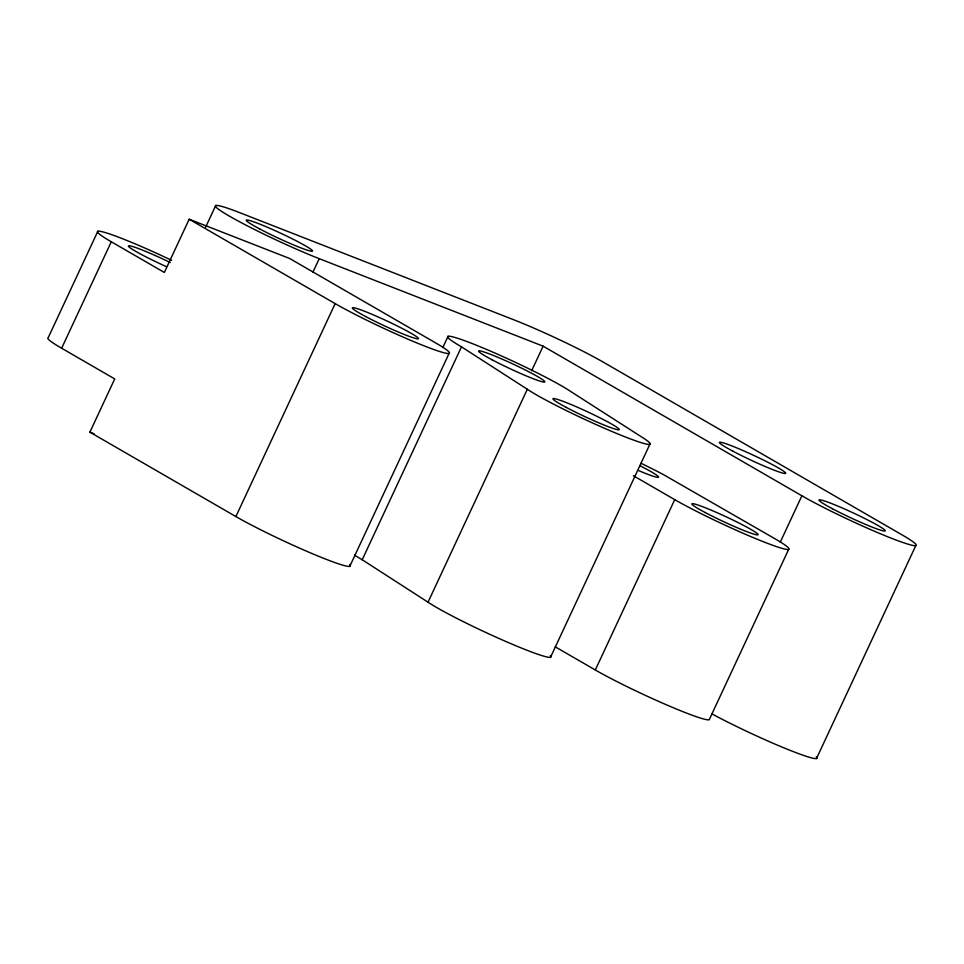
<?xml version="1.0" encoding="UTF-8"?>
<svg xmlns="http://www.w3.org/2000/svg" width="964" height="964" viewBox="0 0 964 964"><rect width="100%" height="100%" fill="white"/><g stroke="black" fill="none" stroke-linecap="round" stroke-linejoin="round"><path stroke-width="1.45" d="M97.846 231.252L48.2 337.713A70.685 5.302 25 0 0 61.636 348.233L114.716 378.924L89.893 432.161L235.879 516.559A70.685 5.302 25 0 0 311.565 553.348A70.685 5.302 25 0 0 349.522 564.699M61.636 348.233L111.282 241.771A70.685 5.302 25 0 1 106.197 232.842A70.685 5.302 25 0 1 171.64 260.328M189.185 219.238L335.159 303.624A70.685 5.302 25 0 0 425.208 346.281A70.685 5.302 25 0 0 435.632 342.895L289.658 258.497L189.185 219.238L164.362 272.463L111.282 241.771M205.561 227.323L215.743 205.489M312.854 272.318L319.229 258.665L543.118 346.172L801.891 495.785A70.685 5.302 25 0 0 891.941 538.442A70.685 5.302 25 0 0 902.364 535.056L603.777 362.428A70.685 5.302 25 0 0 513.728 319.771L239.602 212.634A70.685 5.302 25 0 0 229.179 216.008A70.685 5.302 25 0 0 319.229 258.665M235.879 516.559L335.159 303.624M442.97 347.221L448.055 336.303M349.787 566.35L449.067 353.427M550.263 655.628A70.685 5.302 25 0 1 504.413 640.867A70.685 5.302 25 0 1 428.028 602.199L362.211 559.759L461.491 346.835A70.685 5.302 25 0 1 478.819 346.209A70.685 5.302 25 0 1 570.555 391.384L644.964 439.114A70.685 5.302 25 0 1 611.598 431.342A70.685 5.302 25 0 1 527.32 389.263L461.491 346.835M531.658 370.742L543.118 346.172M428.028 602.199L527.32 389.263M550.528 657.279L649.82 444.356M788.636 549.432L709.203 719.771A70.685 5.302 25 0 1 663.087 703.359A70.685 5.302 25 0 1 595.306 669.98L674.728 499.641L633.372 475.722M780.25 542.202L801.891 495.785M816.508 758.511L915.8 545.588M89.893 432.161L94.086 433.8M555.228 646.808L595.306 669.98M816.243 756.861A70.685 5.302 25 0 1 784.31 748.016A70.685 5.302 25 0 1 711.998 713.938M674.728 499.641A70.685 5.302 25 0 0 764.777 542.286A70.685 5.302 25 0 0 775.201 538.9L663.654 474.734A70.685 5.302 25 0 0 641.06 463.286M640.265 465.889A36.524 2.735 25 0 1 658.545 477.144A36.524 2.735 25 0 1 638.59 470.589M362.211 559.759A70.685 5.302 25 0 1 354.595 555.119M166.35 266.63A36.524 2.735 25 0 1 128.453 245.916A36.524 2.735 25 0 1 170.194 262.509M259.665 228.926A36.524 2.735 25 0 0 312.312 251.23A36.524 2.735 25 0 0 266.257 226.781A36.524 2.735 25 0 0 259.665 228.926M832.378 508.703A36.524 2.735 25 0 0 885.024 531.007A36.524 2.735 25 0 0 838.981 506.57A36.524 2.735 25 0 0 832.378 508.703M732.857 451.164A36.524 2.735 25 0 0 785.491 473.469A36.524 2.735 25 0 0 739.448 449.019A36.524 2.735 25 0 0 732.857 451.164M705.226 512.547A36.524 2.735 25 0 0 757.861 534.851A36.524 2.735 25 0 0 711.818 510.414A36.524 2.735 25 0 0 705.226 512.547M566.398 407.471A36.524 2.735 25 0 0 619.045 429.775A36.524 2.735 25 0 0 572.99 405.326A36.524 2.735 25 0 0 566.398 407.471M491.977 359.741A36.524 2.735 25 0 0 544.624 382.045A36.524 2.735 25 0 0 498.581 357.608A36.524 2.735 25 0 0 491.977 359.741M365.657 316.541A36.524 2.735 25 0 0 418.292 338.846A36.524 2.735 25 0 0 372.249 314.409A36.524 2.735 25 0 0 365.657 316.541"/></g></svg>
